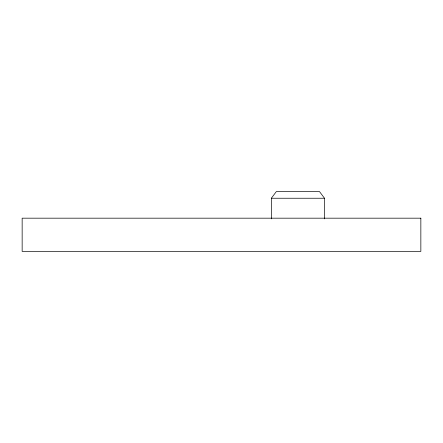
<?xml version="1.0" encoding="UTF-8"?>
<svg xmlns="http://www.w3.org/2000/svg" width="443" height="443" viewBox="0 0 443 443"><rect width="100%" height="100%" fill="white"/><g stroke="black" fill="none" stroke-linecap="round" stroke-linejoin="round"><path stroke-width="0.66" d="M271.337 218.864L271.337 198.242L276.321 191.597L319.514 191.597L324.498 198.242L324.498 218.864M271.337 198.242L324.498 198.242M420.85 218.177L22.15 218.177L22.15 251.402L420.85 251.402L420.85 218.177"/></g></svg>
